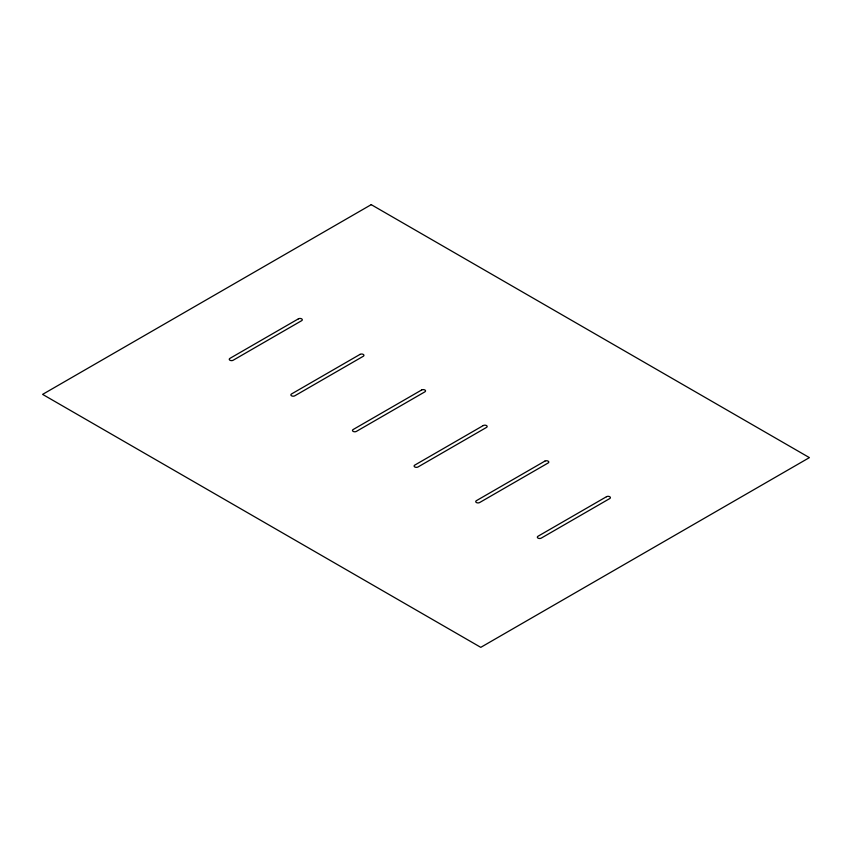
<?xml version="1.0" encoding="UTF-8"?>
<svg xmlns="http://www.w3.org/2000/svg" width="852" height="852" viewBox="0 0 852 852"><rect width="100%" height="100%" fill="white"/><g stroke="black" fill="none" stroke-linecap="round" stroke-linejoin="round"><path stroke-width="1.28" d="M371.227 204.65L42.6 394.38L480.773 647.35L809.4 457.62L371.227 204.65M298.402 318.84L229.933 358.373A2.29 1.321 0 0 0 229.933 360.236A2.29 1.321 0 0 0 233.171 360.236L301.629 320.703A2.29 1.321 0 0 0 301.629 318.84A2.29 1.321 0 0 0 298.402 318.84M360.013 354.411L291.554 393.943A2.29 1.321 0 0 0 291.554 395.807A2.29 1.321 0 0 0 294.781 395.807L363.25 356.285A2.29 1.321 0 0 0 363.25 354.411A2.29 1.321 0 0 0 360.013 354.411M421.633 389.992L353.165 429.514A2.29 1.321 0 0 0 353.165 431.389A2.29 1.321 0 0 0 356.402 431.389L424.871 391.856A2.29 1.321 0 0 0 424.871 389.992A2.29 1.321 0 0 0 421.633 389.992M483.254 425.563L414.786 465.096A2.29 1.321 0 0 0 414.786 466.96A2.29 1.321 0 0 0 418.023 466.96L486.481 427.427A2.29 1.321 0 0 0 486.481 425.563A2.29 1.321 0 0 0 483.254 425.563M544.865 461.134L476.406 500.667A2.29 1.321 0 0 0 476.406 502.531A2.29 1.321 0 0 0 479.644 502.531L548.102 463.009A2.29 1.321 0 0 0 548.102 461.134A2.29 1.321 0 0 0 544.865 461.134M606.486 496.716L538.027 536.238A2.29 1.321 0 0 0 538.027 538.113A2.29 1.321 0 0 0 541.254 538.113L609.723 498.58A2.29 1.321 0 0 0 609.723 496.716A2.29 1.321 0 0 0 606.486 496.716"/></g></svg>
